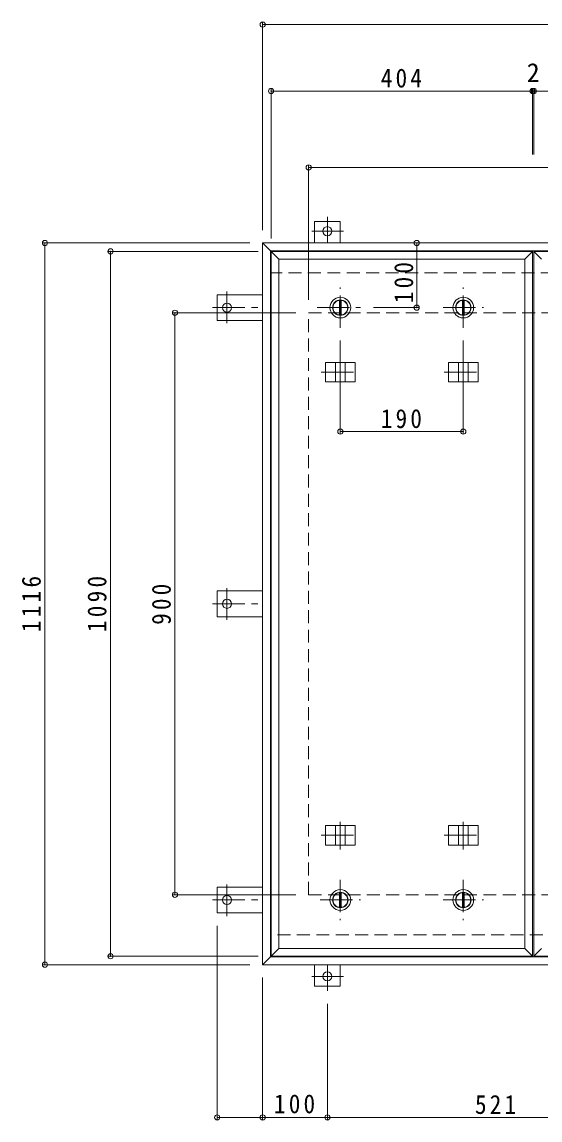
# Model space of a CAD drawing. Units: millimetres at full size, sheet at 1:10. Extents: x -2620 to 2719, y -1962 to 1857.
# Drawn here: x -2454 to -1654, y -317 to 1381 of the extents above; entities that cross this region are included whole.
import ezdxf
from ezdxf.enums import TextEntityAlignment as Align

# ---------------------------------------------------------------- set-up
doc = ezdxf.new("R2010")
doc.units = ezdxf.units.MM
doc.header["$LTSCALE"] = 10
doc.header["$PDMODE"] = 32
doc.header["$PDSIZE"] = 8
doc.linetypes.add('CHAIN1', pattern=[8, 5, -1, 1, -1])
doc.linetypes.add('DASHED2', pattern=[3, 2, -1])
for name, color, linetype, lineweight in [('0-1_躯体', 2, 'DASHED2', 9), ('0-2_仕上', 4, 'Continuous', 9), ('0-3_建具', 4, 'Continuous', 9), ('0-C', 2, 'Continuous', 9), ('0-E', 3, 'Continuous', 9), ('0-F', 7, 'Continuous', 9)]:
    doc.layers.add(name, color=color, linetype=linetype, lineweight=lineweight)
doc.styles.add('ＭＳ ゴシック', font='')
doc.styles.get('ＭＳ ゴシック').set_extended_font_data('MS Gothic')

msp = doc.modelspace()

# ---------------------------------------------------------------- linework, layer by layer
at = {"layer": '0-1_躯体'}
for p, q in [((-852.35, 992.92), (-2070.35, 992.92)), ((-2011.35, 930.92), (-911.35, 930.92)), ((-2011.35, 30.92), (-2011.35, 930.92)), ((-2011.35, 30.92), (-911.35, 30.92)), ((-1259.35, -31.08), (-2070.35, -31.08))]:
    msp.add_line(p, q, dxfattribs=at)
at = {"layer": '0-2_仕上'}
for p, q in [((-2069.35, 1025.92), (-1665.35, 1025.92)), ((-2057.35, 1013.92), (-2069.35, 1025.92)), ((-2069.35, -64.08), (-2069.35, 1025.92)), ((-1677.35, 1013.92), (-1665.35, 1025.92)), ((-1665.35, -64.08), (-1665.35, 1025.92)), ((-1663.35, 1025.92), (-1259.35, 1025.92)), ((-1651.35, 1013.92), (-1663.35, 1025.92)), ((-1663.35, -64.08), (-1663.35, 1025.92)), ((-2057.35, 1013.92), (-1677.35, 1013.92)), ((-2057.35, -52.08), (-2057.35, 1013.92)), ((-1677.35, -52.08), (-1677.35, 1013.92))]:
    msp.add_line(p, q, dxfattribs=at)
for points in [[(-2057.35, -52.08), (-2069.35, -64.08), (-1665.35, -64.08)], [(-2057.35, -52.08), (-1677.35, -52.08), (-1665.35, -64.08)], [(-1651.35, -52.08), (-1663.35, -64.08), (-1259.35, -64.08)]]:
    msp.add_lwpolyline(points, dxfattribs=at)
at = {"layer": '0-3_建具', "color": 2}
for p, q in [((-840.35, 1038.92), (-2082.35, 1038.92)), ((-2082.35, 1038.92), (-2070.35, 1026.92)), ((-2082.35, -77.08), (-2082.35, 1038.92)), ((-852.35, 1026.92), (-2070.35, 1026.92)), ((-2070.35, -65.08), (-2070.35, 1026.92)), ((-2082.35, -77.08), (-2070.35, -65.08)), ((-852.35, -65.08), (-2070.35, -65.08)), ((-840.35, -77.08), (-2082.35, -77.08))]:
    msp.add_line(p, q, dxfattribs=at)
at = {"layer": '0-3_建具'}
for p, q in [((-1985.44, 853.92), (-1939.26, 853.92)), ((-1985.44, 853.92), (-1985.44, 823.92)), ((-1969.85, 853.92), (-1969.85, 823.92)), ((-1954.85, 853.92), (-1954.85, 823.92)), ((-1939.26, 853.92), (-1939.26, 823.92)), ((-1795.44, 853.92), (-1749.26, 853.92)), ((-1795.44, 853.92), (-1795.44, 823.92)), ((-1779.85, 853.92), (-1779.85, 823.92)), ((-1764.85, 853.92), (-1764.85, 823.92)), ((-1749.26, 853.92), (-1749.26, 823.92)), ((-1985.44, 823.92), (-1939.26, 823.92)), ((-1795.44, 823.92), (-1749.26, 823.92)), ((-1985.44, 107.92), (-1985.44, 137.92)), ((-1985.44, 137.92), (-1939.26, 137.92)), ((-1969.85, 107.92), (-1969.85, 137.92)), ((-1954.85, 107.92), (-1954.85, 137.92)), ((-1939.26, 107.92), (-1939.26, 137.92)), ((-1795.44, 107.92), (-1795.44, 137.92)), ((-1795.44, 137.92), (-1749.26, 137.92)), ((-1779.85, 107.92), (-1779.85, 137.92)), ((-1764.85, 107.92), (-1764.85, 137.92)), ((-1749.26, 107.92), (-1749.26, 137.92)), ((-1985.44, 107.92), (-1939.26, 107.92)), ((-1795.44, 107.92), (-1749.26, 107.92))]:
    msp.add_line(p, q, dxfattribs=at)
at = {"layer": '0-3_建具', "linetype": 'CHAIN1'}
for p, q in [((-1962.35, 861.04), (-1962.35, 817.8)), ((-1772.35, 861.04), (-1772.35, 817.8)), ((-1991.76, 838.92), (-1932.94, 838.92)), ((-1801.76, 838.92), (-1742.94, 838.92)), ((-1962.35, 100.81), (-1962.35, 144.04)), ((-1772.35, 100.81), (-1772.35, 144.04)), ((-1991.76, 122.92), (-1932.94, 122.92)), ((-1801.76, 122.92), (-1742.94, 122.92))]:
    msp.add_line(p, q, dxfattribs=at)
at = {"layer": '0-C', "linetype": 'CHAIN1'}
for p, q in [((-1962.35, 907.92), (-1962.35, 969.92)), ((-1772.35, 907.92), (-1772.35, 969.92)), ((-1998.35, 938.92), (-1931.35, 938.92)), ((-1803.35, 938.92), (-1741.35, 938.92)), ((-1962.35, 53.92), (-1962.35, -8.08)), ((-1772.35, 53.92), (-1772.35, -8.08)), ((-1993.35, 22.92), (-1931.35, 22.92)), ((-1803.35, 22.92), (-1741.35, 22.92))]:
    msp.add_line(p, q, dxfattribs=at)
at = {"layer": '0-C'}
for p, q in [((-1963.85, 950.33), (-1963.85, 927.52)), ((-1960.85, 950.33), (-1960.85, 927.52)), ((-1773.85, 950.33), (-1773.85, 927.52)), ((-1770.85, 950.33), (-1770.85, 927.52)), ((-1963.85, 11.52), (-1963.85, 34.33)), ((-1960.85, 11.52), (-1960.85, 34.33)), ((-1773.85, 11.52), (-1773.85, 34.33)), ((-1770.85, 11.52), (-1770.85, 34.33))]:
    msp.add_line(p, q, dxfattribs=at)
for centre, radius in [((-1962.35, 938.92), 16), ((-1962.35, 938.92), 12), ((-1772.35, 938.92), 16), ((-1772.35, 938.92), 12), ((-1962.35, 938.92), 11.5), ((-1772.35, 938.92), 11.5), ((-1962.35, 22.92), 16), ((-1962.35, 22.92), 12), ((-1962.35, 22.92), 11.5), ((-1772.35, 22.92), 16), ((-1772.35, 22.92), 12), ((-1772.35, 22.92), 11.5)]:
    msp.add_circle(centre, radius, dxfattribs=at)
at = {"layer": '0-E'}
for p, q in [((-2002.35, 1038.92), (-2002.35, 1072.12)), ((-1962.35, 1072.12), (-2002.35, 1072.12)), ((-1962.35, 1038.92), (-1962.35, 1072.12)), ((-2082.35, 958.92), (-2152.55, 958.92)), ((-2152.55, 958.92), (-2152.55, 918.92)), ((-2082.35, 918.92), (-2152.55, 918.92)), ((-2152.55, 460.92), (-2152.55, 500.92)), ((-2082.35, 500.92), (-2152.55, 500.92)), ((-2082.35, 460.92), (-2152.55, 460.92)), ((-2152.55, 2.92), (-2152.55, 42.92)), ((-2082.35, 42.92), (-2152.55, 42.92)), ((-2082.35, 2.92), (-2152.55, 2.92)), ((-2002.35, -77.08), (-2002.35, -110.28)), ((-1962.35, -77.08), (-1962.35, -110.28)), ((-1962.35, -110.28), (-2002.35, -110.28))]:
    msp.add_line(p, q, dxfattribs=at)
at = {"layer": '0-E', "linetype": 'CHAIN1'}
for p, q in [((-1982.35, 1079.28), (-1982.35, 1039.12)), ((-1957.51, 1057.12), (-2006.39, 1057.12)), ((-2137.55, 963.76), (-2137.55, 914.88)), ((-2159.71, 938.92), (-2082.35, 938.92)), ((-2137.55, 456.08), (-2137.55, 504.97)), ((-2159.71, 480.92), (-2082.35, 480.92)), ((-2137.55, -1.92), (-2137.55, 46.97)), ((-2159.71, 22.92), (-2082.35, 22.92)), ((-1982.35, -117.43), (-1982.35, -77.28)), ((-1957.51, -95.28), (-2006.39, -95.28))]:
    msp.add_line(p, q, dxfattribs=at)
at = {"layer": '0-E'}
for centre in [(-1982.35, 1057.12), (-2137.55, 938.92), (-2137.55, 480.92), (-2137.55, 22.92), (-1982.35, -95.28)]:
    msp.add_circle(centre, 7, dxfattribs=at)
at = {"layer": '0-F'}
for p, q in [((-2082.35, 1379.64), (-2082.35, 1058.92)), ((-2082.35, 1376.64), (-840.35, 1376.64)), ((-2069.35, 1276.84), (-2069.35, 1045.92)), ((-2069.35, 1273.84), (-1665.35, 1273.84)), ((-1665.35, 1276.84), (-1665.35, 1175.84)), ((-1665.35, 1273.84), (-1663.35, 1273.84)), ((-1663.35, 1276.84), (-1663.35, 1175.84)), ((-1663.35, 1273.84), (-1259.35, 1273.84)), ((-2011.35, 1158.64), (-2011.35, 950.92)), ((-2011.35, 1155.64), (-911.35, 1155.64)), ((-2421.75, 1038.92), (-2102.35, 1038.92)), ((-2418.75, 1038.92), (-2418.75, -77.08)), ((-1844.38, 1038.92), (-1844.38, 938.92)), ((-2320.31, 1025.92), (-2089.35, 1025.92)), ((-2317.31, -64.08), (-2317.31, 1025.92)), ((-1841.38, 938.92), (-1911.35, 938.92)), ((-2220.86, 930.92), (-2031.35, 930.92)), ((-2217.86, 30.92), (-2217.86, 930.92)), ((-1962.35, 744.25), (-1962.35, 887.92)), ((-1772.35, 744.25), (-1772.35, 887.92)), ((-1962.35, 747.25), (-1772.35, 747.25)), ((-2220.86, 30.92), (-2031.35, 30.92)), ((-2152.55, -316.33), (-2152.55, -17.08)), ((-2320.31, -64.08), (-2089.35, -64.08)), ((-2421.75, -77.08), (-2102.35, -77.08)), ((-2082.35, -316.33), (-2082.35, -97.08)), ((-1982.35, -316.33), (-1982.35, -137.43)), ((-2152.55, -313.33), (-2082.35, -313.33)), ((-2082.35, -313.33), (-1982.35, -313.33)), ((-1982.35, -313.33), (-1461.35, -313.33))]:
    msp.add_line(p, q, dxfattribs=at)
for p in [(-2082.35, 1376.64), (-2069.35, 1273.84), (-1665.35, 1273.84), (-1663.35, 1273.84), (-2011.35, 1155.64), (-2418.75, 1038.92), (-1844.38, 1038.92), (-2317.31, 1025.92), (-2217.86, 930.92), (-1844.38, 938.92), (-1962.35, 747.25), (-1772.35, 747.25), (-2217.86, 30.92), (-2317.31, -64.08), (-2418.75, -77.08), (-2152.55, -313.33), (-2082.35, -313.33), (-1982.35, -313.33)]:
    msp.add_point(p, dxfattribs=at)

# ---------------------------------------------------------------- texts
at = {"layer": '0-F', "color": 2, "style": 'ＭＳ ゴシック'}
msp.add_text('2', height=29.33, dxfattribs=at).set_placement((-1674.35, 1278.84), align=Align.BOTTOM_LEFT)
at = {"layer": '0-F', "color": 2, "char_height": 29.33, "attachment_point": 7, "style": 'ＭＳ ゴシック'}
for s, insert in [('\\T1.27;\\W0.9;404', (-1899.85, 1278.84)), ('\\T1.27;\\W0.9;190', (-1899.85, 752.25)), ('\\T1.27;\\W0.9;100', (-2064.85, -307.33)), ('\\T1.27;\\W0.9;521', (-1754.35, -308.33))]:
    msp.add_mtext(s, dxfattribs=dict(at, insert=insert))
at = {"layer": '0-F', "color": 2, "char_height": 29.33, "attachment_point": 7, "rotation": 90, "style": 'ＭＳ ゴシック'}
for s, insert in [('\\T1.27;\\W0.9;100', (-1849.38, 945.82)), ('\\T1.28;\\W0.9;1116', (-2424.75, 437.17)), ('\\T1.28;\\W0.9;1090', (-2323.31, 437.17)), ('\\T1.27;\\W0.9;900', (-2223.86, 448.42))]:
    msp.add_mtext(s, dxfattribs=dict(at, insert=insert))

doc.saveas('drawing.dxf')
